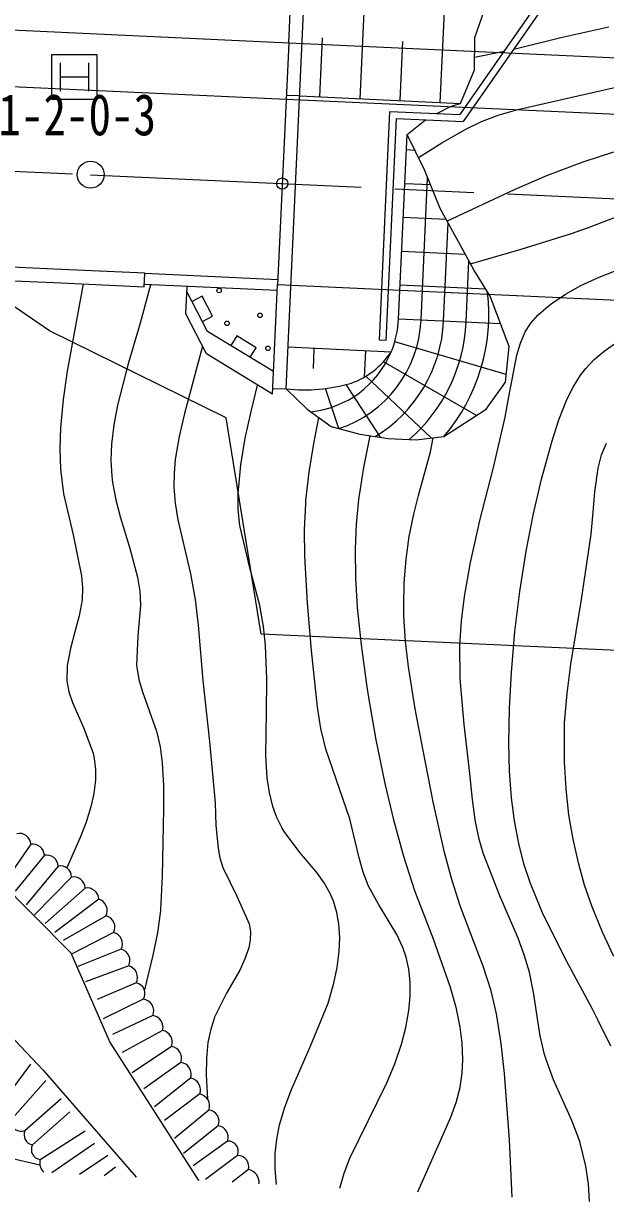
# Model space of a CAD drawing. Units: millimetres, scale not verified. Extents: x 40000 to 680000, y 20000 to 380000.
# Drawn here: x 373303 to 399089, y 240294 to 292494 of the extents above; entities that cross this region are included whole.
import ezdxf
from ezdxf.enums import TextEntityAlignment as Align

# ---------------------------------------------------------------- set-up
doc = ezdxf.new("R2010")
doc.units = ezdxf.units.MM
doc.header["$LTSCALE"] = 1000
doc.header["$PDMODE"] = 32
doc.header["$PDSIZE"] = 500
doc.linetypes.add('CHAIN', pattern=[18.5, 12, -1.5, 3.5, -1.5])
for name, color, linetype, lineweight in [('M-BGD', 7, 'Continuous', 25), ('M-BMK', 2, 'CHAIN', 13), ('M-BMK-ROW', 30, 'Continuous', 25), ('M-BMK-SRVR', 3, 'Continuous', 25), ('M-STR-STR1', 1, 'Continuous', 25)]:
    doc.layers.add(name, color=color, linetype=linetype, lineweight=lineweight)
doc.layers.add('M-OTRS2', color=6, linetype='Continuous')
doc.styles.add('ＭＳ ゴシック', font='')
doc.styles.get('ＭＳ ゴシック').set_extended_font_data('MS Gothic')

# ---------------------------------------------------------------- blocks, each defined once
blk = doc.blocks.new('BUHIN242')
at = {"color": 7, "linetype": 'Continuous', "lineweight": 25}
for p, q in [((538, 701), (-701, 538)), ((-81, 620), (81, -620)), ((701, -538), (-538, -701))]:
    blk.add_line(p, q, dxfattribs=at)
blk.add_lwpolyline([(-1122, 861), (861, 1122), (1122, -861), (-861, -1122)], close=True, dxfattribs=at)
blk = doc.blocks.new('BUHIN251')
at = {"color": 3, "linetype": 'Continuous', "lineweight": 25}
blk.add_circle((0, 0), 597, dxfattribs=at)

msp = doc.modelspace()

# ---------------------------------------------------------------- linework, layer by layer
at = {"layer": 'M-BGD'}
for p, q in [((385053, 291647), (385361, 298358)), ((384947, 276300), (385820, 295279)), ((388213, 289163), (388454, 294408)), ((391770, 288999), (392011, 294244)), ((396686, 294279), (392636, 288459)), ((396982, 294179), (392788, 288152)), ((393300, 291878), (394099, 294148)), ((371566, 292267), (385053, 291647)), ((386434, 289245), (386555, 291867)), ((393284, 290444), (393300, 291878)), ((389991, 289081), (390112, 291703)), ((393290, 290999), (394596, 291276)), ((392659, 288958), (393284, 290444)), ((371451, 289770), (384938, 289150)), ((385545, 289286), (384945, 289313)), ((385545, 289286), (392659, 288958)), ((391618, 288506), (392247, 288829)), ((392247, 288829), (392659, 288958)), ((389076, 278460), (389542, 288601)), ((389375, 278446), (389828, 288288)), ((389542, 288601), (392636, 288459)), ((389828, 288288), (392788, 288152)), ((390296, 287582), (391117, 288229)), ((389920, 279399), (390296, 287582)), ((391068, 286009), (390296, 287582)), ((390644, 286874), (390265, 286891)), ((390919, 279353), (391209, 285664)), ((391768, 284301), (391068, 286009)), ((391342, 285340), (390196, 285393)), ((392486, 282988), (391768, 284301)), ((392038, 283807), (390127, 283895)), ((391918, 279307), (392118, 283661)), ((393251, 281584), (392486, 282988)), ((392879, 282266), (390058, 282396)), ((392917, 279261), (393041, 281968)), ((374663, 281614), (371084, 281779)), ((378675, 281435), (374663, 281614)), ((378647, 280830), (378675, 281435)), ((378675, 281429), (384570, 281158)), ((393975, 280417), (393251, 281584)), ((371056, 281178), (374665, 281013)), ((374665, 281013), (378647, 280830)), ((384547, 280659), (378652, 280930)), ((380495, 279623), (380551, 280842)), ((384336, 276073), (384559, 280909)), ((393785, 280723), (389989, 280898)), ((381461, 278853), (380541, 280622)), ((394821, 278177), (393975, 280417)), ((381415, 277855), (380495, 279623)), ((394438, 279191), (389920, 279399)), ((384382, 277072), (381461, 278853)), ((389375, 278446), (389076, 278460)), ((394692, 276947), (389752, 278387)), ((384336, 276073), (381415, 277855)), ((389592, 277936), (385032, 278146)), ((386172, 278093), (386131, 277202)), ((388452, 277988), (388399, 276830)), ((394656, 276603), (394821, 278177)), ((393380, 275129), (389248, 277502)), ((391363, 274130), (388476, 276868)), ((384348, 276327), (384947, 276300)), ((385870, 275402), (384947, 276300)), ((387275, 274544), (386686, 276322)), ((389116, 274159), (387606, 276494)), ((393810, 275404), (394656, 276603)), ((385870, 275402), (386928, 274636)), ((391925, 274198), (393810, 275404)), ((386928, 274636), (388199, 274296)), ((388199, 274296), (389467, 274106)), ((389467, 274106), (390698, 274049)), ((390698, 274049), (391925, 274198)), ((375407, 251295), (370692, 256047)), ((373629, 256129), (372458, 254422)), ((374224, 255638), (372929, 254040)), ((374837, 255153), (373419, 253445)), ((375423, 254667), (373793, 252999)), ((376031, 254178), (374264, 252617)), ((376635, 253696), (374687, 252210)), ((376960, 252945), (375062, 251857)), ((377293, 252214), (375457, 251264)), ((377133, 247373), (375407, 251295)), ((377631, 251471), (375709, 250700)), ((377962, 250738), (376054, 250029)), ((370509, 249973), (374166, 246110)), ((378292, 249978), (376559, 249246)), ((378608, 249252), (376826, 248389)), ((379028, 248532), (377238, 247686)), ((379464, 247870), (377677, 246888)), ((381069, 241224), (377133, 247373)), ((379864, 247163), (378113, 245995)), ((380274, 246456), (378638, 245290)), ((372053, 244263), (373633, 246374)), ((374166, 246110), (378296, 241371)), ((372703, 243864), (374288, 245656)), ((380700, 245750), (379105, 244492)), ((373362, 243435), (374977, 244859)), ((381109, 245056), (379547, 243883)), ((381520, 244346), (379986, 243085)), ((373700, 242797), (375352, 244264)), ((374033, 242149), (376040, 243428)), ((381932, 243647), (380398, 242414)), ((374557, 241571), (376451, 242872)), ((382344, 242972), (380814, 241869)), ((375783, 241505), (377040, 242351)), ((382789, 242335), (381369, 241269)), ((376880, 241446), (377380, 241822)), ((383274, 241704), (382553, 241142)), ((381070, 241222), (381066, 241231))]:
    msp.add_line(p, q, dxfattribs=at)
for points in [[(395025, 291366), (397117, 291882), (399234, 292342)], [(390800, 286554), (391833, 287213), (392898, 287821), (393597, 288151), (394386, 288447), (395207, 288691), (397872, 289288), (400214, 289816)], [(399449, 286796), (398136, 286373), (397919, 286297), (396472, 285744), (395038, 285131), (392072, 283744)], [(393109, 281844), (395355, 282492), (397583, 283197), (398291, 283444), (400274, 284188)], [(398388, 240294), (398335, 241080), (398222, 241857), (397953, 242947), (397599, 243882), (397189, 244797), (396794, 245684), (396457, 246586), (396392, 246805), (396200, 247638), (396066, 248487), (395922, 249479), (395725, 250456), (395495, 251218), (395217, 251966), (394415, 253839), (393670, 255733), (393493, 256343), (393316, 257208), (393195, 258100), (393063, 259392), (392827, 261437), (392652, 263476), (392636, 264935), (392711, 266018), (392848, 267107), (393116, 268615), (393446, 270126), (393526, 270467), (394114, 272754), (394643, 275051), (394801, 275949), (395157, 277802), (395318, 278323), (395539, 278829), (395781, 279217), (396088, 279569), (396448, 279888), (396680, 280066), (397323, 280499), (398002, 280882), (398805, 281261), (399634, 281584)], [(375948, 280954), (375235, 277094), (375057, 275840), (374938, 274580), (374908, 273669), (374938, 272750), (375072, 271656), (375507, 269831), (375878, 268014), (375914, 267483), (375898, 266951), (375771, 266247), (375581, 265533), (375379, 264792), (375238, 264049), (375227, 263344), (375314, 262881), (375465, 262412), (375954, 261294), (376384, 260158), (376437, 259926), (376496, 259446), (376494, 258960), (376423, 258372), (376291, 257784), (376075, 257096), (375816, 256426), (375216, 255076)], [(378930, 280917), (378469, 279217), (377936, 277408), (377461, 275580), (377300, 274718), (377199, 273849), (377174, 273149), (377209, 272443), (377242, 272160), (377390, 271381), (377601, 270596), (378005, 269289), (378352, 267965), (378450, 267346), (378489, 266712), (378489, 266702), (378371, 265361), (378314, 264024), (378319, 263975), (378418, 263425), (378580, 262871), (379197, 261130), (379352, 260440), (379449, 259730), (379507, 258723), (379505, 257696), (379469, 256201), (379453, 254709), (379377, 253232), (379373, 253193), (379232, 252198), (379032, 251210), (378656, 249679)], [(381232, 279294), (381676, 279525), (381214, 280412), (380770, 280181)], [(383349, 277703), (383609, 278129), (382755, 278650), (382495, 278223)], [(399324, 247174), (398772, 248319), (398501, 248844), (397382, 250926), (396331, 253009), (395766, 254389), (395480, 255259), (395250, 256156), (395058, 257156), (394923, 258182), (394832, 259382), (394801, 260597), (394832, 262158), (394923, 263736), (395076, 265547), (395296, 267332), (395576, 269107), (395887, 270706), (396260, 272305), (396728, 274002), (397028, 274933), (397382, 275831), (397659, 276385), (397987, 276910), (398214, 277204), (398597, 277610), (399032, 277982), (399600, 278378)], [(381234, 278203), (380439, 275209), (380204, 274197), (380028, 273168), (379972, 272565), (379963, 271952), (380022, 271234), (380142, 270508), (380700, 268108), (380901, 266973), (381041, 265833), (381248, 263376), (381548, 260679), (381797, 257956), (381830, 256949), (381922, 255953), (382006, 255521), (382133, 255087), (382759, 253819), (383298, 252590), (383355, 252249), (383350, 251889), (383283, 251528), (383115, 251039), (382881, 250547), (382302, 249523), (381772, 248463), (381750, 248405), (381582, 247872), (381475, 247331), (381409, 246625), (381401, 245901), (381449, 244840)], [(384507, 241038), (384455, 241732), (384456, 242415), (384521, 243050), (384648, 243684), (384879, 244476), (385172, 245260), (386003, 247142), (386796, 249088), (387057, 249966), (387204, 250663), (387293, 251377), (387313, 251986), (387273, 252593), (387182, 253103), (387032, 253603), (386886, 253946), (386622, 254413), (386296, 254866), (385545, 255761), (384846, 256690), (384761, 256833), (384525, 257306), (384347, 257801), (384198, 258413), (384104, 259057), (384047, 260037), (384049, 261045), (384068, 261947), (384077, 263451), (384025, 264927), (383939, 265774), (383792, 266622), (383788, 266642), (383311, 268438), (382883, 270254), (382820, 270959), (382816, 271671), (382927, 272943), (383127, 274126), (383385, 275295), (383677, 276475)], [(387315, 240887), (387505, 241548), (387758, 242209), (389408, 245556), (389757, 246393), (390053, 247261), (390248, 248005), (390381, 248750), (390437, 249388), (390434, 250026), (390373, 250582), (390254, 251124), (390112, 251547), (389844, 252122), (389512, 252690), (389028, 253461), (388590, 254264), (388352, 254887), (388170, 255529), (387760, 257251), (386697, 260333), (386483, 261254), (386326, 262198), (386066, 264717), (385885, 266801), (385764, 268889), (385754, 270054), (385805, 271215), (385816, 271364), (385961, 272619), (386167, 273881), (386381, 275032)], [(388652, 274228), (388375, 272827), (388151, 271409), (388047, 270307), (388003, 269198), (388017, 267916), (388091, 266622), (388259, 264960), (388486, 263308), (388578, 262715), (388915, 260756), (389310, 258814), (389695, 257208), (390144, 255591), (390630, 254074), (391450, 251937), (392211, 249787), (392456, 248904), (392640, 248017), (392731, 247301), (392761, 246591), (392730, 245973), (392638, 245351), (392632, 245323), (392458, 244663), (392222, 244008), (390760, 240703)], [(394962, 240478), (394835, 243026), (394648, 245572), (394610, 245970), (394462, 247297), (394255, 248612), (394021, 249622), (393673, 250714), (393264, 251800), (392654, 253389), (392275, 254566), (391954, 255759), (391461, 258003), (391019, 260281), (390658, 262124), (390355, 263982), (390228, 265113), (390161, 266246), (390155, 266664), (390176, 267705), (390257, 268753), (390394, 269756), (390592, 270759), (390801, 271574), (391342, 273514), (391450, 274141)], [(399467, 251150), (398960, 252234), (398502, 253348), (398167, 254310), (397888, 255293), (397652, 256351), (397473, 257433), (397345, 258586), (397277, 259755), (397280, 261507), (397389, 262808), (397558, 264108), (398035, 266967), (398456, 269861), (398530, 270671), (398618, 271736), (398766, 272793), (398922, 273388), (399130, 273905)], [(374030, 241902), (372619, 242220), (371219, 242596), (370540, 242822), (369635, 243182), (368743, 243603), (367663, 244191), (366598, 244838), (363991, 246592), (362505, 247608), (360905, 248632), (359789, 249212)]]:
    msp.add_lwpolyline(points, dxfattribs=at)
for centre in [(381968, 280665), (382321, 279208), (383779, 279561), (384132, 278103)]:
    msp.add_circle(centre, 99.5, dxfattribs=at)
for centre, radius, start, end in [((385599, 279598), 8325, 319.7017, 6.8779), ((385599, 279598), 5325, 288.3422, 357.3654), ((385599, 279598), 6325, 301.2957, 357.3654), ((385599, 279598), 4325, 337.397, 357.3654), ((385599, 279598), 7325, 310.9198, 357.3654), ((385599, 279598), 4325, 275.5795, 337.397), ((386547, 280002), 3680, 290.5802, 325.8406), ((385716, 284050), 7788, 264.3342, 285.8316), ((373130, 256104), 499, 2.9203, 103.6356), ((373698, 255607), 527, 3.417, 97.5059), ((374320, 255130), 517, 2.4629, 100.7473), ((374939, 254680), 484, 358.5266, 102.2368), ((375526, 254172), 506, 0.6391, 101.7582), ((376124, 253675), 511, 2.3438, 100.4323), ((376464, 253176), 548, 335.0577, 71.7942), ((376853, 252455), 502, 331.2854, 77.6079), ((377162, 251706), 524, 333.3533, 75.6052), ((377498, 250970), 519, 333.5361, 75.1861), ((377804, 250218), 543, 333.7966, 73.064), ((378214, 249513), 472, 326.4633, 80.5214), ((378562, 248743), 511, 335.7099, 84.8991), ((378961, 248013), 523, 344.1163, 82.5755), ((379360, 247345), 536, 340.1769, 78.808), ((379773, 246638), 533, 340.0229, 80.17), ((380193, 245925), 537, 340.9938, 81.3319), ((380636, 245245), 509, 338.1548, 82.7261), ((381010, 244524), 541, 340.7244, 79.4438), ((381461, 243840), 509, 337.6835, 83.4096), ((373200, 243907), 498, 184.9255, 288.9614), ((373782, 243249), 459, 156.0613, 259.7907), ((381866, 243143), 508, 340.3723, 82.4806), ((374098, 242592), 448, 152.755, 261.583), ((382358, 242508), 464, 338.1349, 91.7148), ((382777, 241824), 511, 346.4212, 88.6062), ((374642, 242024), 622, 168.3547, 224.2504), ((383162, 241135), 580, 354.4051, 78.8745)]:
    msp.add_arc(centre, radius, start, end, dxfattribs=at)
at = {"layer": 'M-BMK'}
msp.add_lwpolyline([(345004, 287232), (376275, 285794), (476169, 281201), (576064, 276608)], dxfattribs=at)
at = {"layer": 'M-BMK-ROW'}
for p, q in [((374449, 278883), (371537, 280869)), ((382280, 275019), (374449, 278883)), ((383840, 265438), (382280, 275019)), ((435785, 263047), (383840, 265438))]:
    msp.add_line(p, q, dxfattribs=at)
at = {"layer": 'M-OTRS2'}
msp.add_point((384766, 285403), dxfattribs=at)
at = {"layer": 'M-STR-STR1'}
for p, q in [((385053, 291647), (384559, 280909)), ((385053, 291647), (573853, 282966)), ((384938, 289149), (573738, 280469))]:
    msp.add_line(p, q, dxfattribs=at)
msp.add_lwpolyline([(573360, 272228), (475963, 276706), (384559, 280909)], dxfattribs=at)

# ---------------------------------------------------------------- block references
at = {"layer": 'M-BGD', "rotation": 82.51266}
msp.add_blockref('BUHIN242', (375555, 290127), dxfattribs=at)
at = {"layer": 'M-BMK-SRVR', "rotation": 82.51266}
msp.add_blockref('BUHIN251', (376275, 285794), dxfattribs=at)

# ---------------------------------------------------------------- texts
at = {"layer": 'M-BMK-SRVR', "style": 'ＭＳ ゴシック', "width": 0.8}
msp.add_text('1-2-0-3', height=1833, dxfattribs=at).set_placement((372191, 286992), align=Align.BOTTOM_LEFT)

doc.saveas('drawing.dxf')
